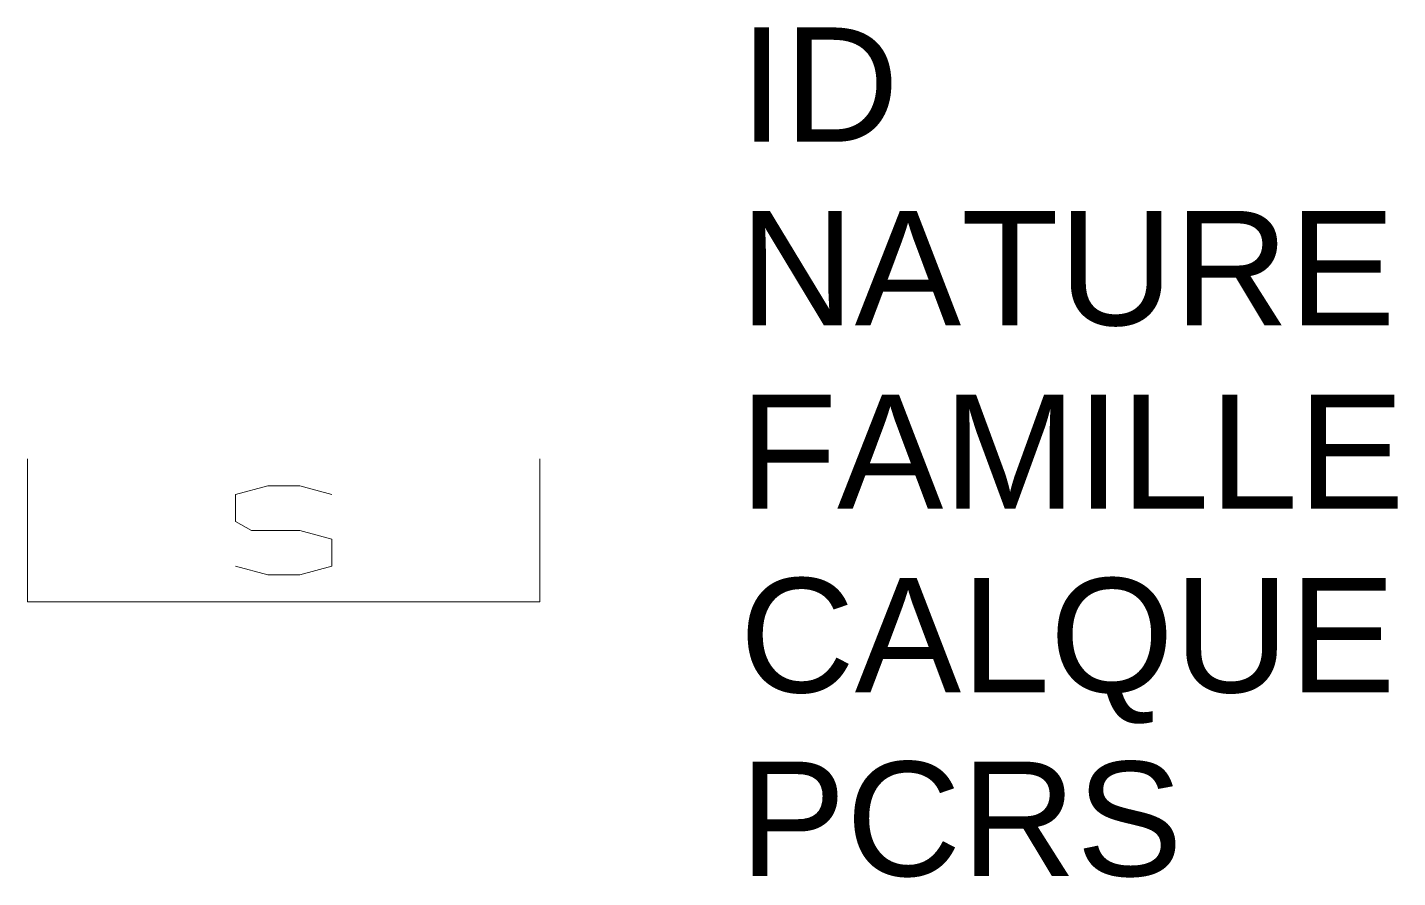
# Model space of a CAD drawing. Header units: metres. Extents: x 3079.6 to 3082, y 1737.44 to 1738.93.
import ezdxf

# ---------------------------------------------------------------- set-up
doc = ezdxf.new("R2010")
doc.units = ezdxf.units.M
doc.linetypes.add('Socle_Continu', pattern=[2.5, 2.5, 0])
doc.layers.add('BATIM_SCS', color=7, linetype='Socle_Continu', lineweight=13, true_color=0xdf7fff)
doc.styles.get("Standard").update_dxf_attribs({"font": 'arial.ttf'})

msp = doc.modelspace()

# ---------------------------------------------------------------- linework, layer by layer
at = {"layer": 'BATIM_SCS', "linetype": 'Socle_Continu'}
for p, q in [((3079.6004, 1738.1719), (3079.6004, 1737.9219)), ((3080.498, 1737.9219), (3080.498, 1738.1719)), ((3079.9651, 1738.1094), (3080.0212, 1738.125)), ((3079.9651, 1738.1094), (3079.9651, 1738.0781)), ((3080.0773, 1738.125), (3080.0212, 1738.125)), ((3080.0773, 1738.125), (3080.1334, 1738.1094)), ((3079.9651, 1738.0625), (3079.9651, 1738.0781)), ((3079.9651, 1738.0625), (3079.9931, 1738.0469)), ((3079.9931, 1738.0469), (3080.0773, 1738.0469)), ((3080.0773, 1738.0469), (3080.1334, 1738.0313)), ((3080.1334, 1738.0313), (3080.1334, 1738.0156)), ((3080.1334, 1738.0156), (3080.1334, 1737.9844)), ((3080.0212, 1737.9688), (3079.9651, 1737.9844)), ((3080.0773, 1737.9688), (3080.0212, 1737.9688)), ((3080.1334, 1737.9844), (3080.0773, 1737.9688)), ((3079.6004, 1737.9219), (3080.498, 1737.9219))]:
    msp.add_line(p, q, dxfattribs=at)

# ---------------------------------------------------------------- texts
at = {"layer": 'BATIM_SCS', "linetype": 'Socle_Continu', "flags": 9}
for tag, p, s in [('ID', (3080.8475, 1738.7272), 'RP_1123'), ('NATURE', (3080.8475, 1738.4059), 'Soupirail'), ('FAMILLE', (3080.8475, 1738.0846), 'Bâti'), ('CALQUE', (3080.8475, 1737.7633), 'BATIM_SCS'), ('PCRS', (3080.8475, 1737.442), 'Seuil')]:
    msp.add_attdef(tag, p, s, height=0.2, dxfattribs=at)

doc.saveas('drawing.dxf')
